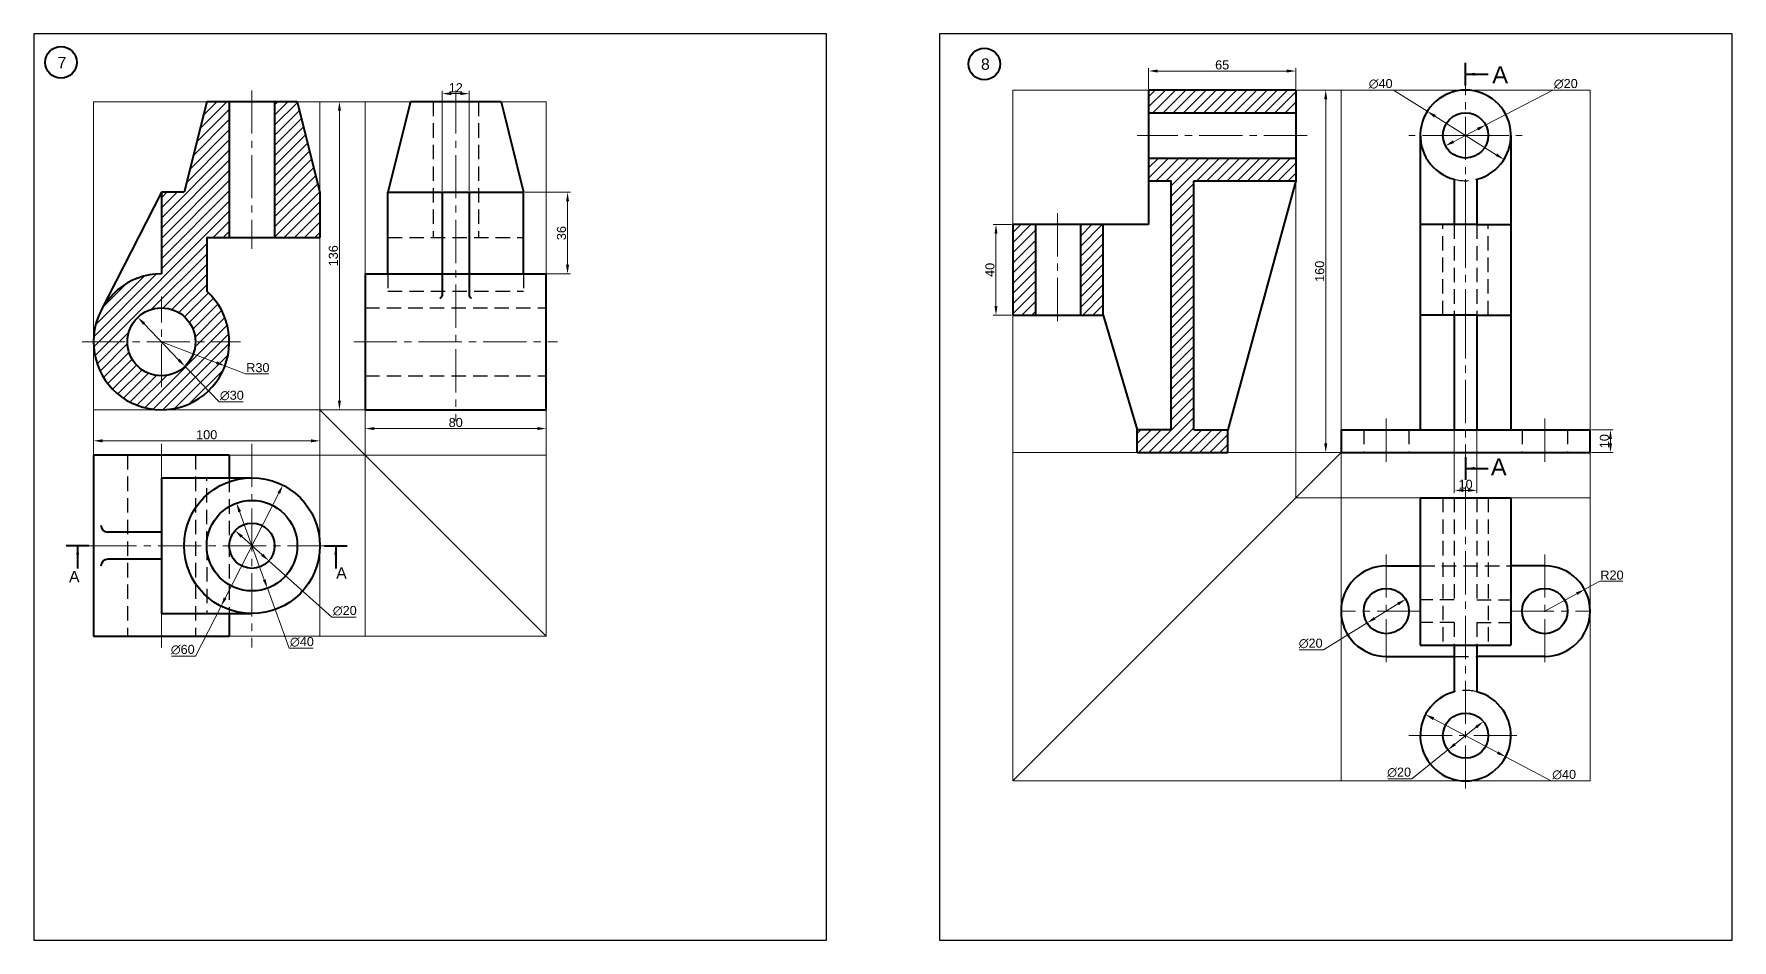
# Model space of a CAD drawing. Header units: millimetres. Extents: x -163670 to 2400, y 0 to 52589.
# Drawn here: x 1650 to 2400, y 0 to 400 of the extents above; entities that cross this region are included whole.
import ezdxf

# ---------------------------------------------------------------- set-up
doc = ezdxf.new("R2010")
doc.units = ezdxf.units.MM
doc.linetypes.add('CENTER2', pattern=[28.575, 19.05, -3.175, 3.175, -3.175])
doc.linetypes.add('DASHED2', pattern=[9.525, 6.35, -3.175])
for name, color, linetype, lineweight in [('Centre', 1, 'CENTER2', 20), ('Dim and Hatch', 6, 'Continuous', 20), ('Hidden', 3, 'DASHED2', 30), ('Object', 2, 'Continuous', 40), ('Projection', 5, 'Continuous', 5)]:
    doc.layers.add(name, color=color, linetype=linetype, lineweight=lineweight)
doc.styles.get("Standard").update_dxf_attribs({"font": 'arial.ttf'})
doc.dimstyles.new('ISO-25', dxfattribs={"dimtxt": 4, "dimasz": 4, "dimexe": 1.25, "dimexo": 0.625, "dimtad": 1, "dimtoh": 1, "dimdec": 0, "dimtxsty": 'Standard', "dimcen": 2.5, "dimclrd": 256, "dimclre": 256, "dimclrt": 256, "dimadec": 0, "dimazin": 0, "dimtfac": 1, "dimtdec": 0, "dimtmove": 0, "dimatfit": 2, "dimfxl": 1, "dimlwd": -1, "dimlwe": -1, "dimarcsym": 0})

# ---------------------------------------------------------------- blocks, each defined once
blk = doc.blocks.new('*D95')
at = {"layer": 'Defpoints', "color": 0, "transparency": 16777216}
for p in [(1695.89, 274.9), (1716.68, 253.28)]:
    blk.add_point(p, dxfattribs=at)
at = {"layer": 'Dim and Hatch', "transparency": 16777216}
for p, q in [((1698.66, 272.02), (1713.91, 256.16)), ((1716.68, 253.28), (1731.75, 237.61)), ((1731.75, 237.61), (1742.44, 237.61))]:
    blk.add_line(p, q, dxfattribs=at)
for points in [[(1699.14, 272.48), (1698.18, 271.56), (1695.89, 274.9)], [(1714.39, 256.62), (1713.43, 255.7), (1716.68, 253.28)]]:
    blk.add_solid(points, dxfattribs=at)
at = {"layer": 'Dim and Hatch', "transparency": 16777216, "insert": (1737.41, 240.39), "char_height": 4, "attachment_point": 5}
blk.add_mtext('∅30', dxfattribs=at)
blk = doc.blocks.new('*D96')
at = {"layer": 'Defpoints', "color": 0, "transparency": 16777216}
for p in [(1739.47, 192.89), (1753.1, 155.29)]:
    blk.add_point(p, dxfattribs=at)
at = {"layer": 'Dim and Hatch', "transparency": 16777216}
for p, q in [((1740.84, 189.13), (1751.74, 159.05)), ((1753.1, 155.29), (1762.69, 128.83)), ((1762.69, 128.83), (1773.38, 128.83))]:
    blk.add_line(p, q, dxfattribs=at)
for points in [[(1741.46, 189.36), (1740.21, 188.91), (1739.47, 192.89)], [(1752.36, 159.27), (1751.11, 158.82), (1753.1, 155.29)]]:
    blk.add_solid(points, dxfattribs=at)
at = {"layer": 'Dim and Hatch', "transparency": 16777216, "insert": (1768.35, 131.61), "char_height": 4, "attachment_point": 5}
blk.add_mtext('∅40', dxfattribs=at)
blk = doc.blocks.new('*D97')
at = {"layer": 'Defpoints', "color": 0, "transparency": 16777216}
for p in [(1738.82, 180.74), (1753.75, 167.43)]:
    blk.add_point(p, dxfattribs=at)
at = {"layer": 'Dim and Hatch', "transparency": 16777216}
for p, q in [((1741.81, 178.08), (1750.77, 170.1)), ((1753.75, 167.43), (1781.62, 142.58)), ((1781.62, 142.58), (1792.32, 142.58))]:
    blk.add_line(p, q, dxfattribs=at)
for points in [[(1742.25, 178.58), (1741.37, 177.58), (1738.82, 180.74)], [(1751.21, 170.59), (1750.32, 169.6), (1753.75, 167.43)]]:
    blk.add_solid(points, dxfattribs=at)
at = {"layer": 'Dim and Hatch', "transparency": 16777216, "insert": (1787.28, 145.36), "char_height": 4, "attachment_point": 5}
blk.add_mtext('∅20', dxfattribs=at)
blk = doc.blocks.new('*D98')
at = {"layer": 'Defpoints', "color": 0, "transparency": 16777216}
for p in [(1759.95, 200.8), (1732.63, 147.38)]:
    blk.add_point(p, dxfattribs=at)
at = {"layer": 'Dim and Hatch', "transparency": 16777216}
for p, q in [((1758.13, 197.24), (1734.45, 150.94)), ((1732.63, 147.38), (1721.38, 125.39)), ((1721.38, 125.39), (1710.68, 125.39))]:
    blk.add_line(p, q, dxfattribs=at)
for points in [[(1757.53, 197.54), (1758.72, 196.93), (1759.95, 200.8)], [(1733.85, 151.25), (1735.04, 150.64), (1732.63, 147.38)]]:
    blk.add_solid(points, dxfattribs=at)
at = {"layer": 'Dim and Hatch', "transparency": 16777216, "insert": (1715.72, 128.17), "char_height": 4, "attachment_point": 5}
blk.add_mtext('∅60', dxfattribs=at)
blk = doc.blocks.new('*D99')
at = {"layer": 'Defpoints', "color": 0, "transparency": 16777216}
for p in [(1842.29, 373.66), (1830.29, 330.09), (1842.29, 330.09)]:
    blk.add_point(p, dxfattribs=at)
at = {"layer": 'Dim and Hatch', "transparency": 16777216}
for p, q in [((1830.29, 330.71), (1830.29, 374.91)), ((1834.29, 373.66), (1838.29, 373.66)), ((1842.29, 330.71), (1842.29, 374.91))]:
    blk.add_line(p, q, dxfattribs=at)
for points in [[(1834.29, 374.32), (1834.29, 372.99), (1830.29, 373.66)], [(1838.29, 374.32), (1838.29, 372.99), (1842.29, 373.66)]]:
    blk.add_solid(points, dxfattribs=at)
at = {"layer": 'Dim and Hatch', "transparency": 16777216, "insert": (1836.29, 376.29), "char_height": 4, "attachment_point": 5}
blk.add_mtext('12', dxfattribs=at)
blk = doc.blocks.new('*D100')
at = {"layer": 'Defpoints', "color": 0, "transparency": 16777216}
for p in [(1796.29, 234.09), (1876.29, 234.09), (1876.29, 225.79)]:
    blk.add_point(p, dxfattribs=at)
at = {"layer": 'Dim and Hatch', "transparency": 16777216}
for p, q in [((1796.29, 233.46), (1796.29, 224.54)), ((1876.29, 233.46), (1876.29, 224.54)), ((1800.29, 225.79), (1872.29, 225.79))]:
    blk.add_line(p, q, dxfattribs=at)
for points in [[(1800.29, 226.46), (1800.29, 225.13), (1796.29, 225.79)], [(1872.29, 226.46), (1872.29, 225.13), (1876.29, 225.79)]]:
    blk.add_solid(points, dxfattribs=at)
at = {"layer": 'Dim and Hatch', "transparency": 16777216, "insert": (1836.29, 228.46), "char_height": 4, "attachment_point": 5}
blk.add_mtext('80', dxfattribs=at)
blk = doc.blocks.new('*D101')
at = {"layer": 'Defpoints', "color": 0, "transparency": 16777216}
for p in [(1776.29, 370.09), (1776.29, 234.09), (1784.92, 234.09)]:
    blk.add_point(p, dxfattribs=at)
at = {"layer": 'Dim and Hatch', "transparency": 16777216}
for p, q in [((1776.91, 370.09), (1786.17, 370.09)), ((1784.92, 366.09), (1784.92, 238.09)), ((1776.91, 234.09), (1786.17, 234.09))]:
    blk.add_line(p, q, dxfattribs=at)
for points in [[(1784.25, 366.09), (1785.59, 366.09), (1784.92, 370.09)], [(1784.25, 238.09), (1785.59, 238.09), (1784.92, 234.09)]]:
    blk.add_solid(points, dxfattribs=at)
at = {"layer": 'Dim and Hatch', "transparency": 16777216, "insert": (1782.25, 302.09), "char_height": 4, "attachment_point": 5, "rotation": 90}
blk.add_mtext('136', dxfattribs=at)
blk = doc.blocks.new('*D102')
at = {"layer": 'Defpoints', "color": 0, "transparency": 16777216}
for p in [(1866.29, 330.09), (1866.29, 294.09), (1885.67, 294.09)]:
    blk.add_point(p, dxfattribs=at)
at = {"layer": 'Dim and Hatch', "transparency": 16777216}
for p, q in [((1866.91, 330.09), (1886.92, 330.09)), ((1885.67, 326.09), (1885.67, 298.09)), ((1866.91, 294.09), (1886.92, 294.09))]:
    blk.add_line(p, q, dxfattribs=at)
for points in [[(1885, 326.09), (1886.33, 326.09), (1885.67, 330.09)], [(1885, 298.09), (1886.33, 298.09), (1885.67, 294.09)]]:
    blk.add_solid(points, dxfattribs=at)
at = {"layer": 'Dim and Hatch', "transparency": 16777216, "insert": (1883, 312.09), "char_height": 4, "attachment_point": 5, "rotation": 90}
blk.add_mtext('36', dxfattribs=at)
blk = doc.blocks.new('*D103')
at = {"layer": 'Defpoints', "color": 0, "transparency": 16777216}
for p in [(1776.29, 220.38), (1676.29, 214.09), (1776.29, 214.09)]:
    blk.add_point(p, dxfattribs=at)
at = {"layer": 'Dim and Hatch', "transparency": 16777216}
for p, q in [((1676.29, 214.71), (1676.29, 221.63)), ((1680.29, 220.38), (1772.29, 220.38)), ((1776.29, 214.71), (1776.29, 221.63))]:
    blk.add_line(p, q, dxfattribs=at)
for points in [[(1680.29, 221.05), (1680.29, 219.71), (1676.29, 220.38)], [(1772.29, 221.05), (1772.29, 219.71), (1776.29, 220.38)]]:
    blk.add_solid(points, dxfattribs=at)
at = {"layer": 'Dim and Hatch', "transparency": 16777216, "insert": (1726.29, 223.05), "char_height": 4, "attachment_point": 5}
blk.add_mtext('100', dxfattribs=at)
blk = doc.blocks.new('*D104')
at = {"layer": 'Defpoints', "color": 0, "transparency": 16777216}
for p in [(1706.29, 264.09), (1734.34, 253.47)]:
    blk.add_point(p, dxfattribs=at)
at = {"layer": 'Dim and Hatch', "transparency": 16777216}
for p, q in [((1706.29, 264.09), (1730.6, 254.89)), ((1734.34, 253.47), (1743.5, 250)), ((1743.5, 250), (1753.67, 250))]:
    blk.add_line(p, q, dxfattribs=at)
blk.add_solid([(1730.84, 255.51), (1730.37, 254.26), (1734.34, 253.47)], dxfattribs=at)
at = {"layer": 'Dim and Hatch', "transparency": 16777216, "insert": (1748.9, 252.67), "char_height": 4, "attachment_point": 5}
blk.add_mtext('R30', dxfattribs=at)
blk = doc.blocks.new('*D117')
at = {"layer": 'Defpoints', "color": 0, "transparency": 16777216}
for p in [(2207.31, 383.65), (2142.31, 375.22), (2207.31, 375.22)]:
    blk.add_point(p, dxfattribs=at)
at = {"layer": 'Dim and Hatch', "transparency": 16777216}
for p, q in [((2142.31, 375.84), (2142.31, 384.9)), ((2146.31, 383.65), (2203.31, 383.65)), ((2207.31, 375.84), (2207.31, 384.9))]:
    blk.add_line(p, q, dxfattribs=at)
for points in [[(2146.31, 384.32), (2146.31, 382.98), (2142.31, 383.65)], [(2203.31, 384.32), (2203.31, 382.98), (2207.31, 383.65)]]:
    blk.add_solid(points, dxfattribs=at)
at = {"layer": 'Dim and Hatch', "transparency": 16777216, "insert": (2174.81, 386.32), "char_height": 4, "attachment_point": 5}
blk.add_mtext('65', dxfattribs=at)
blk = doc.blocks.new('*D118')
at = {"layer": 'Defpoints', "color": 0, "transparency": 16777216}
for p in [(2082.31, 315.85), (2074.9, 275.85), (2082.31, 275.85)]:
    blk.add_point(p, dxfattribs=at)
at = {"layer": 'Dim and Hatch', "transparency": 16777216}
for p, q in [((2081.69, 315.85), (2073.65, 315.85)), ((2074.9, 311.85), (2074.9, 279.85)), ((2081.69, 275.85), (2073.65, 275.85))]:
    blk.add_line(p, q, dxfattribs=at)
for points in [[(2074.24, 311.85), (2075.57, 311.85), (2074.9, 315.85)], [(2074.24, 279.85), (2075.57, 279.85), (2074.9, 275.85)]]:
    blk.add_solid(points, dxfattribs=at)
at = {"layer": 'Dim and Hatch', "transparency": 16777216, "insert": (2072.24, 295.85), "char_height": 4, "attachment_point": 5, "rotation": 90}
blk.add_mtext('40', dxfattribs=at)
blk = doc.blocks.new('*D119')
at = {"layer": 'Defpoints', "color": 0, "transparency": 16777216}
for p in [(2264.63, 99.56), (2300, 80.87)]:
    blk.add_point(p, dxfattribs=at)
at = {"layer": 'Dim and Hatch', "transparency": 16777216}
for p, q in [((2268.17, 97.69), (2296.46, 82.74)), ((2300, 80.87), (2320.18, 70.22)), ((2320.18, 70.22), (2330.87, 70.22))]:
    blk.add_line(p, q, dxfattribs=at)
for points in [[(2268.48, 98.28), (2267.85, 97.1), (2264.63, 99.56)], [(2296.77, 83.33), (2296.15, 82.15), (2300, 80.87)]]:
    blk.add_solid(points, dxfattribs=at)
at = {"layer": 'Dim and Hatch', "transparency": 16777216, "insert": (2325.83, 72.99), "char_height": 4, "attachment_point": 5}
blk.add_mtext('∅40', dxfattribs=at)
blk = doc.blocks.new('*D120')
at = {"layer": 'Defpoints', "color": 0, "transparency": 16777216}
for p in [(2290.12, 96.47), (2274.51, 83.96)]:
    blk.add_point(p, dxfattribs=at)
at = {"layer": 'Dim and Hatch', "transparency": 16777216}
for p, q in [((2286.99, 93.97), (2277.63, 86.46)), ((2274.51, 83.96), (2258.61, 71.22)), ((2258.61, 71.22), (2247.92, 71.22))]:
    blk.add_line(p, q, dxfattribs=at)
for points in [[(2286.58, 94.49), (2287.41, 93.45), (2290.12, 96.47)], [(2277.21, 86.98), (2278.05, 85.94), (2274.51, 83.96)]]:
    blk.add_solid(points, dxfattribs=at)
at = {"layer": 'Dim and Hatch', "transparency": 16777216, "insert": (2252.95, 73.99), "char_height": 4, "attachment_point": 5}
blk.add_mtext('∅20', dxfattribs=at)
blk = doc.blocks.new('*D121')
at = {"layer": 'Defpoints', "color": 0, "transparency": 16777216}
for p in [(2255.83, 150.45), (2238.8, 139.98)]:
    blk.add_point(p, dxfattribs=at)
at = {"layer": 'Dim and Hatch', "transparency": 16777216}
for p, q in [((2252.42, 148.36), (2242.2, 142.07)), ((2238.8, 139.98), (2219.55, 128.14)), ((2219.55, 128.14), (2208.86, 128.14))]:
    blk.add_line(p, q, dxfattribs=at)
for points in [[(2252.07, 148.93), (2252.77, 147.79), (2255.83, 150.45)], [(2241.85, 142.64), (2242.55, 141.5), (2238.8, 139.98)]]:
    blk.add_solid(points, dxfattribs=at)
at = {"layer": 'Dim and Hatch', "transparency": 16777216, "insert": (2213.89, 130.92), "char_height": 4, "attachment_point": 5}
blk.add_mtext('∅20', dxfattribs=at)
blk = doc.blocks.new('*D122')
at = {"layer": 'Defpoints', "color": 0, "transparency": 16777216}
for p in [(2291.19, 359.82), (2273.43, 350.61)]:
    blk.add_point(p, dxfattribs=at)
at = {"layer": 'Dim and Hatch', "transparency": 16777216}
for p, q in [((2291.19, 359.82), (2320.91, 375.22)), ((2320.91, 375.22), (2331.6, 375.22)), ((2276.99, 352.45), (2287.64, 357.98))]:
    blk.add_line(p, q, dxfattribs=at)
for points in [[(2276.68, 353.05), (2277.29, 351.86), (2273.43, 350.61)], [(2287.33, 358.57), (2287.95, 357.38), (2291.19, 359.82)]]:
    blk.add_solid(points, dxfattribs=at)
at = {"layer": 'Dim and Hatch', "transparency": 16777216, "insert": (2326.57, 377.99), "char_height": 4, "attachment_point": 5}
blk.add_mtext('∅20', dxfattribs=at)
blk = doc.blocks.new('*D123')
at = {"layer": 'Defpoints', "color": 0, "transparency": 16777216}
for p in [(2265.38, 365.85), (2299.25, 344.58)]:
    blk.add_point(p, dxfattribs=at)
at = {"layer": 'Dim and Hatch', "transparency": 16777216}
for p, q in [((2250.47, 375.22), (2239.78, 375.22)), ((2265.38, 365.85), (2250.47, 375.22)), ((2295.86, 346.7), (2268.76, 363.73))]:
    blk.add_line(p, q, dxfattribs=at)
for points in [[(2269.12, 364.29), (2268.41, 363.16), (2265.38, 365.85)], [(2296.22, 347.27), (2295.51, 346.14), (2299.25, 344.58)]]:
    blk.add_solid(points, dxfattribs=at)
at = {"layer": 'Dim and Hatch', "transparency": 16777216, "insert": (2244.81, 377.99), "char_height": 4, "attachment_point": 5}
blk.add_mtext('∅40', dxfattribs=at)
blk = doc.blocks.new('*D124')
at = {"layer": 'Defpoints', "color": 0, "transparency": 16777216}
for p in [(2337.31, 225.22), (2337.31, 215.22), (2346.3, 215.22)]:
    blk.add_point(p, dxfattribs=at)
at = {"layer": 'Dim and Hatch', "transparency": 16777216}
for p, q in [((2337.94, 225.22), (2347.55, 225.22)), ((2346.3, 221.22), (2346.3, 219.22)), ((2337.94, 215.22), (2347.55, 215.22))]:
    blk.add_line(p, q, dxfattribs=at)
for points in [[(2345.63, 221.22), (2346.96, 221.22), (2346.3, 225.22)], [(2345.63, 219.22), (2346.96, 219.22), (2346.3, 215.22)]]:
    blk.add_solid(points, dxfattribs=at)
at = {"layer": 'Dim and Hatch', "transparency": 16777216, "insert": (2343.63, 220.22), "char_height": 4, "attachment_point": 5, "rotation": 90}
blk.add_mtext('10', dxfattribs=at)
blk = doc.blocks.new('*D125')
at = {"layer": 'Defpoints', "color": 0, "transparency": 16777216}
for p in [(2277.31, 225.22), (2287.31, 225.22), (2287.31, 198.5)]:
    blk.add_point(p, dxfattribs=at)
at = {"layer": 'Dim and Hatch', "transparency": 16777216}
for p, q in [((2277.31, 224.59), (2277.31, 197.25)), ((2287.31, 224.59), (2287.31, 197.25)), ((2281.31, 198.5), (2283.31, 198.5))]:
    blk.add_line(p, q, dxfattribs=at)
for points in [[(2281.31, 199.17), (2281.31, 197.83), (2277.31, 198.5)], [(2283.31, 199.17), (2283.31, 197.83), (2287.31, 198.5)]]:
    blk.add_solid(points, dxfattribs=at)
at = {"layer": 'Dim and Hatch', "transparency": 16777216, "insert": (2282.31, 201.17), "char_height": 4, "attachment_point": 5}
blk.add_mtext('10', dxfattribs=at)
blk = doc.blocks.new('*D126')
at = {"layer": 'Defpoints', "color": 0, "transparency": 16777216}
for p in [(2220.54, 375.22), (2227.31, 375.22), (2227.31, 215.22)]:
    blk.add_point(p, dxfattribs=at)
at = {"layer": 'Dim and Hatch', "transparency": 16777216}
for p, q in [((2226.69, 375.22), (2219.29, 375.22)), ((2220.54, 219.22), (2220.54, 371.22)), ((2226.69, 215.22), (2219.29, 215.22))]:
    blk.add_line(p, q, dxfattribs=at)
for points in [[(2219.88, 371.22), (2221.21, 371.22), (2220.54, 375.22)], [(2219.88, 219.22), (2221.21, 219.22), (2220.54, 215.22)]]:
    blk.add_solid(points, dxfattribs=at)
at = {"layer": 'Dim and Hatch', "transparency": 16777216, "insert": (2217.88, 295.22), "char_height": 4, "attachment_point": 5, "rotation": 90}
blk.add_mtext('160', dxfattribs=at)
blk = doc.blocks.new('*D127')
at = {"layer": 'Defpoints', "color": 0, "transparency": 16777216}
for p in [(2334.88, 154.78), (2317.31, 145.22)]:
    blk.add_point(p, dxfattribs=at)
at = {"layer": 'Dim and Hatch', "transparency": 16777216}
for p, q in [((2334.88, 154.78), (2341.59, 158.43)), ((2341.59, 158.43), (2351.76, 158.43)), ((2317.31, 145.22), (2331.37, 152.87))]:
    blk.add_line(p, q, dxfattribs=at)
blk.add_solid([(2331.05, 153.45), (2331.68, 152.28), (2334.88, 154.78)], dxfattribs=at)
at = {"layer": 'Dim and Hatch', "transparency": 16777216, "insert": (2346.98, 161.1), "char_height": 4, "attachment_point": 5}
blk.add_mtext('R20', dxfattribs=at)

msp = doc.modelspace()

# ---------------------------------------------------------------- hatches: boundary and pattern name
at = {"layer": 'Dim and Hatch'}
h = msp.add_hatch(dxfattribs=at)
h.set_pattern_fill('ANSI31', color=256)
h.set_pattern_definition([(45, (84.5248, -1918.9547), (-2.245064, 2.245064), [])])
h.paths.add_polyline_path([(2207.31, 365.22), (2207.31, 375.22), (2142.31, 375.22), (2142.31, 365.22)])
h.paths.add_polyline_path([(2152.31, 335.22), (2152.31, 225.22), (2137.31, 225.22), (2137.31, 215.22), (2177.31, 215.22), (2177.31, 225.22), (2162.31, 225.22), (2162.31, 335.22), (2207.31, 335.22), (2207.31, 345.22), (2142.31, 345.22), (2142.31, 335.22)])
h.paths.add_polyline_path([(2122.31, 315.85), (2112.31, 315.85), (2112.31, 275.85), (2122.31, 275.85)])
h.paths.add_polyline_path([(2082.31, 275.85), (2092.31, 275.85), (2092.31, 315.85), (2082.31, 315.85)])
h = msp.add_hatch(dxfattribs=at)
h.set_pattern_fill('ANSI31', color=256)
h.set_pattern_definition([(45, (1207.823, 112.1032), (-2.245064, 2.245064), [])])
h.paths.add_polyline_path([(1736.29, 370.09), (1726.29, 370.09), (1716.29, 330.09), (1706.29, 330.09), (1706.29, 294.09, 0.414214), (1676.29, 264.09), (1691.29, 264.09, -1), (1721.29, 264.09), (1736.29, 264.09, 0.213422), (1726.29, 286.45), (1726.29, 310.09), (1736.29, 310.09)])
h.paths.add_polyline_path([(1691.29, 264.09), (1676.29, 264.09, 1), (1736.29, 264.09), (1721.29, 264.09, -1)])
h.paths.add_polyline_path([(1776.29, 330.09), (1766.29, 370.09), (1756.29, 370.09), (1756.29, 310.09), (1776.29, 310.09)])

# ---------------------------------------------------------------- linework, layer by layer
for points in [[(1650, 0), (2000, 0), (2000, 400), (1650, 400)], [(2050, 0), (2400, 0), (2400, 400), (2050, 400)]]:
    msp.add_lwpolyline(points, close=True)
at = {"layer": 'Centre'}
for p, q in [((1746.29, 375.09), (1746.29, 305.09)), ((1836.29, 375.09), (1836.29, 229.09)), ((2282.31, 375.22), (2282.31, 377.22)), ((2282.31, 315.85), (2282.31, 375.22)), ((2212.31, 355.22), (2137.31, 355.22)), ((2282.31, 355.22), (2257.31, 355.22)), ((2282.31, 355.22), (2307.31, 355.22)), ((2102.02, 320.85), (2102.02, 270.85)), ((2282.31, 315.85), (2282.31, 275.85)), ((1706.29, 244.09), (1706.29, 284.09)), ((2282.31, 275.85), (2282.31, 215.22)), ((1671.29, 264.09), (1741.29, 264.09)), ((1791.29, 264.09), (1881.29, 264.09)), ((2247.31, 230.22), (2247.31, 210.22)), ((2317.31, 230.22), (2317.31, 210.22)), ((1706.29, 204.09), (1706.29, 219.09)), ((1746.29, 219.09), (1746.29, 129.09)), ((2282.31, 215.22), (2282.31, 213.22)), ((2282.31, 200.22), (2282.31, 65.22)), ((1676.29, 174.09), (1674.29, 174.09)), ((1676.29, 174.09), (1776.29, 174.09)), ((1776.29, 174.09), (1778.29, 174.09)), ((2247.31, 170.22), (2247.31, 120.22)), ((2317.31, 170.22), (2317.31, 120.22)), ((1706.29, 144.09), (1706.29, 129.09)), ((2262.31, 145.22), (2227.31, 145.22)), ((2302.31, 145.22), (2337.31, 145.22)), ((2257.31, 90.22), (2307.31, 90.22))]:
    msp.add_line(p, q, dxfattribs=at)
at = {"layer": 'Hidden'}
for p, q in [((1826.29, 370.09), (1826.29, 310.09)), ((1846.29, 370.09), (1846.29, 310.09)), ((2272.31, 275.85), (2272.31, 315.85)), ((2277.31, 315.85), (2277.31, 275.85)), ((2287.31, 315.85), (2287.31, 275.85)), ((2292.31, 275.85), (2292.31, 315.85)), ((1806.29, 310.09), (1866.29, 310.09)), ((1806.29, 294.09), (1806.29, 286.45)), ((1866.29, 294.09), (1866.29, 286.45)), ((1806.29, 286.45), (1866.29, 286.45)), ((1796.29, 279.09), (1876.29, 279.09)), ((1796.29, 249.09), (1876.29, 249.09)), ((2237.31, 225.22), (2237.31, 215.22)), ((2257.31, 225.22), (2257.31, 215.22)), ((2307.31, 225.22), (2307.31, 215.22)), ((2327.31, 225.22), (2327.31, 215.22)), ((1691.29, 214.09), (1691.29, 134.09)), ((1721.29, 214.09), (1721.29, 134.09)), ((1726.29, 174.09), (1726.29, 204.09)), ((1736.29, 204.09), (1736.29, 144.09)), ((2272.31, 195.22), (2272.31, 130.22)), ((2277.31, 195.22), (2277.31, 150.22)), ((2287.31, 195.22), (2287.31, 150.22)), ((2292.31, 195.22), (2292.31, 130.22)), ((1726.29, 174.09), (1726.29, 144.09)), ((2262.31, 165.22), (2302.31, 165.22)), ((2277.31, 150.22), (2262.31, 150.22)), ((2287.31, 150.22), (2302.31, 150.22)), ((2277.31, 140.22), (2262.31, 140.22)), ((2277.31, 140.22), (2277.31, 130.22)), ((2287.31, 140.22), (2302.31, 140.22)), ((2287.31, 140.22), (2287.31, 130.22)), ((2277.31, 125.22), (2287.31, 125.22))]:
    msp.add_line(p, q, dxfattribs=at)
for centre, start, end in [((2282.31, 355.22), 255.52249, 284.47751), ((2282.31, 90.22), 75.52249, 104.47751)]:
    msp.add_arc(centre, 20, start, end, dxfattribs=at)
at = {"layer": 'Object'}
for p, q in [((2282.31, 377.22), (2282.31, 387.22)), ((2207.31, 375.22), (2142.31, 375.22)), ((2142.31, 375.22), (2142.31, 335.22)), ((2207.31, 375.22), (2207.31, 335.22)), ((1726.29, 370.09), (1716.29, 330.09)), ((1766.29, 370.09), (1726.29, 370.09)), ((1736.29, 370.09), (1736.29, 310.09)), ((1756.29, 370.09), (1756.29, 310.09)), ((1766.29, 370.09), (1776.29, 330.09)), ((1816.29, 370.09), (1806.29, 330.09)), ((1856.29, 370.09), (1816.29, 370.09)), ((1856.29, 370.09), (1866.29, 330.09)), ((2142.31, 365.22), (2207.31, 365.22)), ((2262.31, 355.22), (2262.31, 225.22)), ((2302.31, 355.22), (2302.31, 225.22)), ((2142.31, 345.22), (2207.31, 345.22)), ((1706.29, 330.09), (1679.57, 277.73)), ((1716.29, 330.09), (1706.29, 330.09)), ((1706.29, 330.09), (1706.29, 294.09)), ((1776.29, 330.09), (1776.29, 310.09)), ((1806.29, 294.09), (1806.29, 330.09)), ((1806.29, 330.09), (1866.29, 330.09)), ((1830.29, 330.09), (1830.29, 294.09)), ((1842.29, 330.09), (1842.29, 294.09)), ((1866.29, 294.09), (1866.29, 330.09)), ((2142.31, 335.22), (2152.31, 335.22)), ((2142.31, 335.22), (2142.31, 315.85)), ((2152.31, 225.22), (2152.31, 335.22)), ((2162.31, 335.22), (2207.31, 335.22)), ((2162.31, 225.22), (2162.31, 335.22)), ((2207.31, 335.22), (2177.31, 225.22)), ((2277.31, 335.85), (2277.31, 315.85)), ((2287.31, 335.85), (2287.31, 315.85)), ((2142.31, 315.85), (2082.31, 315.85)), ((2082.31, 315.85), (2082.31, 275.85)), ((2092.31, 315.85), (2092.31, 275.85)), ((2112.31, 275.85), (2112.31, 315.85)), ((2122.31, 275.85), (2122.31, 315.85)), ((2287.31, 315.85), (2262.31, 315.85)), ((2287.31, 315.85), (2302.31, 315.85)), ((1726.29, 310.09), (1726.29, 286.45)), ((1726.29, 310.09), (1776.29, 310.09)), ((1796.29, 294.09), (1796.29, 234.09)), ((1796.29, 294.09), (1876.29, 294.09)), ((1830.29, 294.09), (1830.29, 286.45)), ((1842.29, 294.09), (1842.29, 286.45)), ((1876.29, 234.09), (1876.29, 294.09)), ((1830.29, 286.45), (1830.29, 286.45)), ((1830.29, 286.45), (1830.29, 286.45)), ((1830.29, 286.45), (1830.29, 284.45)), ((1842.29, 286.45), (1842.29, 284.45)), ((2082.31, 275.85), (2122.31, 275.85)), ((2122.31, 275.85), (2137.31, 225.22)), ((2287.31, 275.85), (2262.31, 275.85)), ((2277.31, 275.85), (2277.31, 225.22)), ((2287.31, 275.85), (2302.31, 275.85)), ((2287.31, 275.85), (2287.31, 225.22)), ((1796.29, 234.09), (1876.29, 234.09)), ((2137.31, 215.22), (2137.31, 225.22)), ((2152.31, 225.22), (2137.31, 225.22)), ((2162.31, 225.22), (2177.31, 225.22)), ((2177.31, 215.22), (2177.31, 225.22)), ((2227.31, 225.22), (2337.31, 225.22)), ((2227.31, 225.22), (2227.31, 215.22)), ((2337.31, 215.22), (2337.31, 225.22)), ((1736.29, 214.09), (1676.29, 214.09)), ((1676.29, 214.09), (1676.29, 134.09)), ((1736.29, 214.09), (1736.29, 204.09)), ((2137.31, 215.22), (2177.31, 215.22)), ((2227.31, 215.22), (2337.31, 215.22)), ((2282.31, 213.22), (2282.31, 203.22)), ((1706.29, 204.09), (1746.29, 204.09)), ((1706.29, 204.09), (1706.29, 144.09)), ((2262.31, 195.22), (2262.31, 130.22)), ((2262.31, 195.22), (2302.31, 195.22)), ((2302.31, 195.22), (2302.31, 130.22)), ((1706.29, 180.09), (1682.57, 180.09)), ((1674.29, 174.09), (1664.29, 174.09)), ((1778.29, 174.09), (1788.29, 174.09)), ((1706.29, 168.09), (1682.57, 168.09)), ((2247.31, 165.22), (2262.31, 165.22)), ((2317.31, 165.22), (2302.31, 165.22)), ((1706.29, 144.09), (1746.29, 144.09)), ((1736.29, 144.09), (1736.29, 134.09)), ((1676.29, 134.09), (1736.29, 134.09)), ((2262.31, 130.22), (2302.31, 130.22)), ((2277.31, 130.22), (2277.31, 109.58)), ((2287.31, 130.22), (2287.31, 109.58)), ((2247.31, 125.22), (2277.31, 125.22)), ((2317.31, 125.22), (2287.31, 125.22))]:
    msp.add_line(p, q, dxfattribs=at)
for centre, radius in [((1661.93, 387.48), 7), ((2069.77, 386.75), 7), ((2282.31, 355.22), 10), ((1706.29, 264.09), 15), ((1746.29, 174.09), 30), ((1746.29, 174.09), 20), ((1746.29, 174.09), 10), ((2247.31, 145.22), 10), ((2317.31, 145.22), 10), ((2282.31, 90.22), 10)]:
    msp.add_circle(centre, radius, dxfattribs=at)
for centre, radius, start, end in [((2282.31, 355.22), 20, 284.47751, 255.52249), ((1706.29, 264.09), 30, 90, 48.18969), ((1829.29, 284.45), 1, 270, 0), ((1843.29, 284.45), 1, 180, 270), ((1682.57, 183.09), 3, 180, 270), ((1682.57, 165.09), 3, 90, 180), ((2247.31, 145.22), 20, 90, 270), ((2317.31, 145.22), 20, 270, 90), ((2282.31, 90.22), 20, 104.47751, 75.52249)]:
    msp.add_arc(centre, radius, start, end, dxfattribs=at)
at = {"layer": 'Projection'}
for p, q in [((2142.31, 375.22), (2082.31, 375.22)), ((2082.31, 375.22), (2082.31, 315.85)), ((2207.31, 375.22), (2207.31, 195.22)), ((2207.31, 375.22), (2282.31, 375.22)), ((2227.31, 365.22), (2227.31, 375.22)), ((2282.31, 375.22), (2302.31, 375.22)), ((2302.31, 375.22), (2337.31, 375.22)), ((2337.31, 225.22), (2337.31, 375.22)), ((1726.29, 370.09), (1676.29, 370.09)), ((1676.29, 264.09), (1676.29, 370.09)), ((1766.29, 370.09), (1816.29, 370.09)), ((1776.29, 370.09), (1776.29, 134.09)), ((1796.29, 370.09), (1796.29, 234.09)), ((1856.29, 370.09), (1876.29, 370.09)), ((1876.29, 370.09), (1876.29, 294.09)), ((2227.31, 365.22), (2227.31, 70.22)), ((2277.31, 335.85), (2277.31, 315.85)), ((2282.31, 335.85), (2282.31, 335.22)), ((2282.31, 335.85), (2282.31, 335.22)), ((2282.31, 335.85), (2282.31, 335.22)), ((2287.31, 335.85), (2287.31, 315.85)), ((2287.31, 335.85), (2287.31, 315.85)), ((2092.31, 275.85), (2092.31, 315.85)), ((2112.31, 275.85), (2112.31, 315.85)), ((2082.31, 275.85), (2082.31, 70.22)), ((2277.31, 275.85), (2277.31, 225.22)), ((2287.31, 275.85), (2287.31, 225.22)), ((2287.31, 275.85), (2287.31, 225.22)), ((1676.29, 214.09), (1676.29, 264.09)), ((1676.29, 234.09), (1876.29, 234.09)), ((1776.29, 234.09), (1876.29, 134.09)), ((1796.29, 224.09), (1796.29, 234.09)), ((1876.29, 134.09), (1876.29, 234.09)), ((1796.29, 224.09), (1796.29, 214.09)), ((1676.29, 214.09), (1796.29, 214.09)), ((1796.29, 214.09), (1876.29, 214.09)), ((1796.29, 214.09), (1796.29, 134.09)), ((2137.31, 215.22), (2082.31, 215.22)), ((2227.31, 215.22), (2082.31, 70.22)), ((2177.31, 215.22), (2227.31, 215.22)), ((2337.31, 215.22), (2337.31, 70.22)), ((2207.31, 195.22), (2262.31, 195.22)), ((2302.31, 195.22), (2337.31, 195.22)), ((1876.29, 134.09), (1736.29, 134.09)), ((2282.31, 70.22), (2082.31, 70.22)), ((2282.31, 70.22), (2337.31, 70.22))]:
    msp.add_line(p, q, dxfattribs=at)

# ---------------------------------------------------------------- texts
at = {"layer": 'Object', "attachment_point": 1}
for s, width, gutter_width, insert, char_height in [('7', 42.3293, 25, (1660.43, 389.9), 5), ('8', 42.3293, 25, (2068.27, 389.17), 5), ('A', 41.25, 18.75, (2294.09, 385.75), 7.5), ('A', 13.3072, 18.75, (2293.47, 212.59), 7.5), ('A', 3.2236, 12.5, (1665.48, 162.95), 5), ('A', 3.2236, 12.5, (1783.48, 164.54), 5)]:
    msp.add_mtext_dynamic_manual_height_columns(s, width=width, gutter_width=gutter_width, heights=[0], dxfattribs=dict(at, insert=insert, char_height=char_height))

# ---------------------------------------------------------------- dimensions: what is measured, and where the dimension line sits
at = {"layer": 'Dim and Hatch'}
for base, p1, p2, picture, middle in [((2207.31, 383.65), (2142.31, 375.22), (2207.31, 375.22), '*D117', (2174.81, 386.32)), ((1876.29, 225.79), (1796.29, 234.09), (1876.29, 234.09), '*D100', (1836.29, 228.46)), ((1776.29, 220.38), (1676.29, 214.09), (1776.29, 214.09), '*D103', (1726.29, 223.05)), ((2287.31, 198.5), (2277.31, 225.22), (2287.31, 225.22), '*D125', (2282.31, 201.17))]:
    dim = msp.add_linear_dim(base=base, p1=p1, p2=p2, dimstyle='ISO-25', dxfattribs=at)
    dim.commit()
    dim.dimension.update_dxf_attribs({"geometry": picture, "text_midpoint": middle})
dim = msp.add_linear_dim(base=(1842.29, 373.66), p1=(1830.29, 330.09), p2=(1842.29, 330.09), dimstyle='ISO-25', dxfattribs=at)
dim.commit()
dim.dimension.update_dxf_attribs({"geometry": '*D99', "text_midpoint": (1836.29, 373.66), "dimtype": 160})
for base, p1, p2, picture, middle in [((2220.54, 375.22), (2227.31, 215.22), (2227.31, 375.22), '*D126', (2217.88, 295.22)), ((1784.92, 234.09), (1776.29, 370.09), (1776.29, 234.09), '*D101', (1782.25, 302.09)), ((1885.67, 294.09), (1866.29, 330.09), (1866.29, 294.09), '*D102', (1883, 312.09)), ((2074.9, 275.85), (2082.31, 315.85), (2082.31, 275.85), '*D118', (2072.24, 295.85)), ((2346.3, 215.22), (2337.31, 225.22), (2337.31, 215.22), '*D124', (2343.63, 220.22))]:
    dim = msp.add_linear_dim(base=base, p1=p1, p2=p2, angle=90, dimstyle='ISO-25', dxfattribs=at)
    dim.commit()
    dim.dimension.update_dxf_attribs({"geometry": picture, "text_midpoint": middle})
for p1, p2, picture, middle in [((2299.25, 344.58), (2265.38, 365.85), '*D123', (2244.81, 375.22)), ((2273.43, 350.61), (2291.19, 359.82), '*D122', (2326.57, 375.22)), ((1695.89, 274.9), (1716.68, 253.28), '*D95', (1737.41, 237.61)), ((1759.95, 200.8), (1732.63, 147.38), '*D98', (1715.72, 125.39)), ((1739.47, 192.89), (1753.1, 155.29), '*D96', (1768.35, 128.83)), ((1738.82, 180.74), (1753.75, 167.43), '*D97', (1787.28, 142.58)), ((2255.83, 150.45), (2238.8, 139.98), '*D121', (2213.89, 128.14)), ((2264.63, 99.56), (2300, 80.87), '*D119', (2325.83, 70.22)), ((2290.12, 96.47), (2274.51, 83.96), '*D120', (2252.95, 71.22))]:
    dim = msp.add_diameter_dim_2p(p1=p1, p2=p2, dimstyle='ISO-25', dxfattribs=at)
    dim.commit()
    dim.dimension.update_dxf_attribs({"geometry": picture, "text_midpoint": middle, "dimtype": 163})
for center, mpoint, picture, middle in [((1706.29, 264.09), (1734.34, 253.47), '*D104', (1748.9, 250)), ((2317.31, 145.22), (2334.88, 154.78), '*D127', (2346.98, 158.43))]:
    dim = msp.add_radius_dim(center=center, mpoint=mpoint, dimstyle='ISO-25', dxfattribs=at)
    dim.commit()
    dim.dimension.update_dxf_attribs({"geometry": picture, "text_midpoint": middle, "dimtype": 164})

# ---------------------------------------------------------------- leaders
at = {"layer": 'Object'}
for points in [[(2282.31, 382.22), (2292.31, 382.22)], [(2282.31, 208.22), (2292.31, 208.22)], [(1669.29, 174.09), (1669.29, 164.09)], [(1783.29, 174.09), (1783.29, 164.09)]]:
    msp.add_leader(points, dimstyle='ISO-25', dxfattribs=at)

doc.saveas('drawing.dxf')
